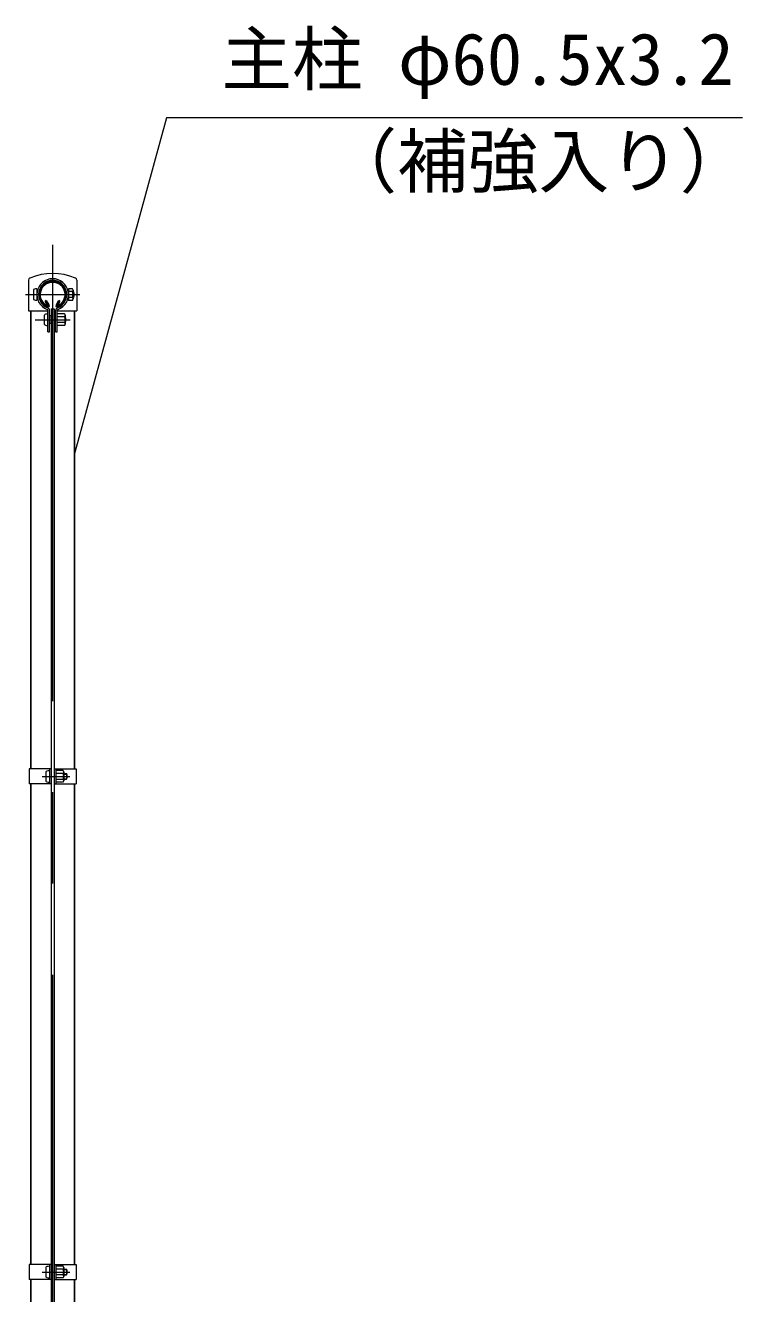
# Model space of a CAD drawing. Units: millimetres, scale not verified. Extents: x -6300 to 6300, y -4455 to 4455.
# Drawn here: x -173 to 825, y 465 to 2231 of the extents above; entities that cross this region are included whole.
import ezdxf
from ezdxf.enums import TextEntityAlignment as Align

# ---------------------------------------------------------------- set-up
doc = ezdxf.new("R2010")
doc.units = ezdxf.units.MM
doc.header["$LTSCALE"] = 20
doc.linetypes.add('USER1', pattern=[50.8, 31.75, -6.35, 6.35, -6.35])
for name, color, linetype, lineweight in [('0-0_D-STR1', 1, 'Continuous', 25), ('0-3_D-BMK', 2, 'USER1', 13), ('0-8_D-STR3', 3, 'Continuous', 13), ('0-A_D-STR-TXT', 7, 'Continuous', 13)]:
    doc.layers.add(name, color=color, linetype=linetype, lineweight=lineweight)
doc.styles.add('ＭＳ ゴシック', font='')
doc.styles.get('ＭＳ ゴシック').set_extended_font_data('MS Gothic')

msp = doc.modelspace()

# ---------------------------------------------------------------- linework, layer by layer
at = {"layer": '0-0_D-STR1'}
for p, q in [((-145.39, 1846.7), (-144, 1847.5)), ((-141.88, 1840.62), (-145.39, 1846.7)), ((-140.49, 1841.42), (-144, 1847.5)), ((-129.92, 1841.42), (-126.41, 1847.5)), ((-128.53, 1840.62), (-125.02, 1846.7)), ((-125.02, 1846.7), (-126.41, 1847.5)), ((-165.46, 1195.5), (-165.46, 1833.45)), ((-104.96, 1195.5), (-104.96, 1833.45)), ((-165.46, 505.5), (-165.46, 1174.5)), ((-104.96, 505.5), (-104.96, 1174.5)), ((-165.46, -184.5), (-165.46, 484.5)), ((-104.96, -184.5), (-104.96, 484.5))]:
    msp.add_line(p, q, dxfattribs=at)
for centre, radius, start, end in [((-135.21, 1855.95), 19.05, 294.32478, 245.67522), ((-135.21, 1855.95), 17.45, 294.32478, 245.67522), ((-142.23, 1840.42), 2, 245.67522, 30), ((-142.23, 1840.42), 0.401, 245.67522, 30), ((-128.19, 1840.42), 2, 150, 294.32478), ((-128.19, 1840.42), 0.401, 150, 294.32478)]:
    msp.add_arc(centre, radius, start, end, dxfattribs=at)
at = {"layer": '0-3_D-BMK'}
for p, q in [((-135.21, 1925), (-135.21, -2075)), ((-173.18, 1855.95), (-97.24, 1855.95)), ((-159.65, 1820.95), (-110.77, 1820.95)), ((-149.76, 1185), (-111.16, 1185)), ((-149.76, 495), (-111.16, 495))]:
    msp.add_line(p, q, dxfattribs=at)
at = {"layer": '0-8_D-STR3'}
for p, q in [((-101.56, 1875.96), (-101.56, 1833.45)), ((-162.01, 1862.45), (-162.01, 1849.45)), ((-157.21, 1863.95), (-157.21, 1847.95)), ((-156.84, 1859.95), (-157.21, 1859.95)), ((-113.21, 1859.95), (-113.57, 1859.95)), ((-107.71, 1864.05), (-113.21, 1864.05)), ((-113.21, 1864.05), (-113.21, 1847.85)), ((-107.71, 1860), (-113.21, 1860)), ((-106.71, 1862.18), (-106.71, 1849.84)), ((-106.71, 1859.95), (-106.21, 1859.95)), ((-106.71, 1859.95), (-106.21, 1859.95)), ((-106.71, 1859.27), (-105.88, 1859.27)), ((-106.21, 1859.95), (-106.21, 1851.95)), ((-156.84, 1851.95), (-157.21, 1851.95)), ((-113.21, 1851.95), (-113.57, 1851.95)), ((-107.71, 1851.9), (-113.21, 1851.9)), ((-107.71, 1847.85), (-113.21, 1847.85)), ((-106.71, 1852.63), (-105.88, 1852.63)), ((-106.71, 1851.95), (-106.21, 1851.95)), ((-106.71, 1851.95), (-106.21, 1851.95)), ((-146.51, 1814.39), (-146.51, 1827.39)), ((-141.71, 1804.25), (-141.71, 1833.52)), ((-139.41, 1804.25), (-139.41, 1833.52)), ((-137.71, 1826.27), (-139.41, 1826.27)), ((-137.71, 1826.27), (-137.71, 1815.63)), ((-137.71, 1824.95), (-137.46, 1824.95)), ((-137.46, 1835.95), (-137.46, -1535.95)), ((-137.46, 1835.95), (-132.96, 1835.95)), ((-132.96, 1835.95), (-132.96, -1535.95)), ((-132.96, 1824.95), (-131.01, 1824.95)), ((-131.01, 1804.25), (-131.01, 1833.52)), ((-128.71, 1804.25), (-128.71, 1833.52)), ((-128.71, 1833.45), (-101.56, 1833.45)), ((-118.71, 1829.05), (-128.71, 1829.05)), ((-118.71, 1825), (-128.71, 1825)), ((-117.71, 1827.18), (-117.71, 1814.84)), ((-117.71, 1824.95), (-117.71, 1816.95)), ((-117.71, 1824.27), (-117.38, 1824.27)), ((-141.71, 1804.25), (-139.41, 1804.25)), ((-137.71, 1815.63), (-139.41, 1815.63)), ((-137.71, 1816.95), (-137.46, 1816.95)), ((-132.96, 1816.95), (-131.01, 1816.95)), ((-131.01, 1804.25), (-128.71, 1804.25)), ((-118.71, 1816.9), (-128.71, 1816.9)), ((-118.71, 1812.85), (-128.71, 1812.85)), ((-117.71, 1817.63), (-117.38, 1817.63)), ((-167.76, 1195.5), (-167.76, 1174.5)), ((-137.46, 1195.5), (-167.76, 1195.5)), ((-144.56, 1191.5), (-144.56, 1178.5)), ((-139.76, 1195.5), (-139.76, 1174.5)), ((-139.76, 1193), (-139.76, 1177)), ((-132.96, 1195.5), (-102.66, 1195.5)), ((-130.66, 1195.5), (-130.66, 1174.5)), ((-120.66, 1193.1), (-130.66, 1193.1)), ((-130.66, 1193.1), (-130.66, 1176.9)), ((-120.66, 1189.05), (-130.66, 1189.05)), ((-119.66, 1191.23), (-119.66, 1178.89)), ((-119.66, 1189), (-115.76, 1189)), ((-119.66, 1188.32), (-115.43, 1188.32)), ((-115.76, 1189), (-115.76, 1181)), ((-102.66, 1195.5), (-102.66, 1174.5)), ((-137.46, 1174.5), (-167.76, 1174.5)), ((-132.96, 1174.5), (-102.66, 1174.5)), ((-120.66, 1180.95), (-130.66, 1180.95)), ((-120.66, 1176.9), (-130.66, 1176.9)), ((-119.66, 1181.68), (-115.43, 1181.68)), ((-119.66, 1181), (-115.76, 1181)), ((-167.76, 505.5), (-167.76, 484.5)), ((-137.46, 505.5), (-167.76, 505.5)), ((-144.56, 501.5), (-144.56, 488.5)), ((-139.76, 505.5), (-139.76, 484.5)), ((-139.76, 503), (-139.76, 487)), ((-132.96, 505.5), (-102.66, 505.5)), ((-130.66, 505.5), (-130.66, 484.5)), ((-120.66, 503.1), (-130.66, 503.1)), ((-130.66, 503.1), (-130.66, 486.9)), ((-120.66, 499.05), (-130.66, 499.05)), ((-119.66, 501.23), (-119.66, 488.89)), ((-119.66, 499), (-115.76, 499)), ((-119.66, 498.32), (-115.43, 498.32)), ((-115.76, 499), (-115.76, 491)), ((-102.66, 505.5), (-102.66, 484.5)), ((-137.46, 484.5), (-167.76, 484.5)), ((-132.96, 484.5), (-102.66, 484.5)), ((-120.66, 490.95), (-130.66, 490.95)), ((-120.66, 486.9), (-130.66, 486.9)), ((-119.66, 491.68), (-115.43, 491.68)), ((-119.66, 491), (-115.76, 491))]:
    msp.add_line(p, q, dxfattribs=at)
msp.add_lwpolyline([(-168.86, 1875.96), (-168.86, 1833.45), (-141.71, 1833.45)], dxfattribs=at)
for centre, radius, start, end in [((-165.56, 1875.96), 3.3, 116.72671, 180), ((-135.21, 1803.06), 82.25, 67.22973, 112.77027), ((-135.21, 1855.95), 22, 290.1633, 249.8367), ((-135.21, 1855.95), 19.7, 289.83718, 250.16282), ((-104.86, 1875.96), 3.3, 0, 63.27329), ((-109.25, 1862.02), 2.54, 307.21089, 52.78911), ((-115.41, 1855.95), 8.7, 332.26063, 27.73937), ((-113.71, 1855.95), 8.5, 331.92751, 28.07249), ((-143.71, 1833.52), 4.3, 0, 65.03562), ((-126.71, 1833.52), 4.3, 114.96438, 180), ((-109.26, 1849.87), 2.55, 307.42505, 52.57495), ((-143.71, 1833.52), 2, 0, 62.72039), ((-126.71, 1833.52), 2, 117.27961, 180), ((-120.25, 1827.02), 2.54, 307.21089, 52.78911), ((-126.41, 1820.95), 8.7, 332.26063, 27.73937), ((-125.21, 1820.95), 8.5, 331.92751, 28.07249), ((-120.26, 1814.87), 2.55, 307.42505, 52.57495), ((-122.2, 1191.07), 2.54, 307.21089, 52.78911), ((-128.36, 1185), 8.7, 332.26063, 27.73937), ((-123.26, 1185), 8.5, 331.92751, 28.07249), ((-122.21, 1178.92), 2.55, 307.42505, 52.57495), ((-122.2, 501.07), 2.54, 307.21089, 52.78911), ((-128.36, 495), 8.7, 332.26063, 27.73937), ((-123.26, 495), 8.5, 331.92751, 28.07249), ((-122.21, 488.92), 2.55, 307.42505, 52.57495)]:
    msp.add_arc(centre, radius, start, end, dxfattribs=at)
for centre, start_param, end_param in [((-157.21, 1862.45), 1.5707963, 3.1415927), ((-157.21, 1849.45), 3.1415927, 4.712389), ((-141.71, 1827.39), 1.5707963, 3.1415927), ((-141.71, 1814.39), 3.1415927, 4.712389), ((-139.76, 1191.5), 1.5707963, 3.1415927), ((-139.76, 1178.5), 3.1415927, 4.712389), ((-139.76, 501.5), 1.5707963, 3.1415927), ((-139.76, 488.5), 3.1415927, 4.712389)]:
    msp.add_ellipse(centre, major_axis=(4.8, 0), ratio=0.3125, start_param=start_param, end_param=end_param, dxfattribs=at)
at = {"layer": '0-A_D-STR-TXT'}
msp.add_lwpolyline([(825.41, 2102.22), (23.39, 2102.22), (-105.29, 1632.95)], dxfattribs=at)

# ---------------------------------------------------------------- texts
at = {"layer": '0-A_D-STR-TXT', "style": 'ＭＳ ゴシック'}
for s, p in [('主柱 φ60.5x3.2', (99.78, 2126.24)), ('（補強入り）', (245.97, 1983.98))]:
    msp.add_text(s, height=72.14, dxfattribs=at).set_placement(p, align=Align.BOTTOM_LEFT)

doc.saveas('drawing.dxf')
